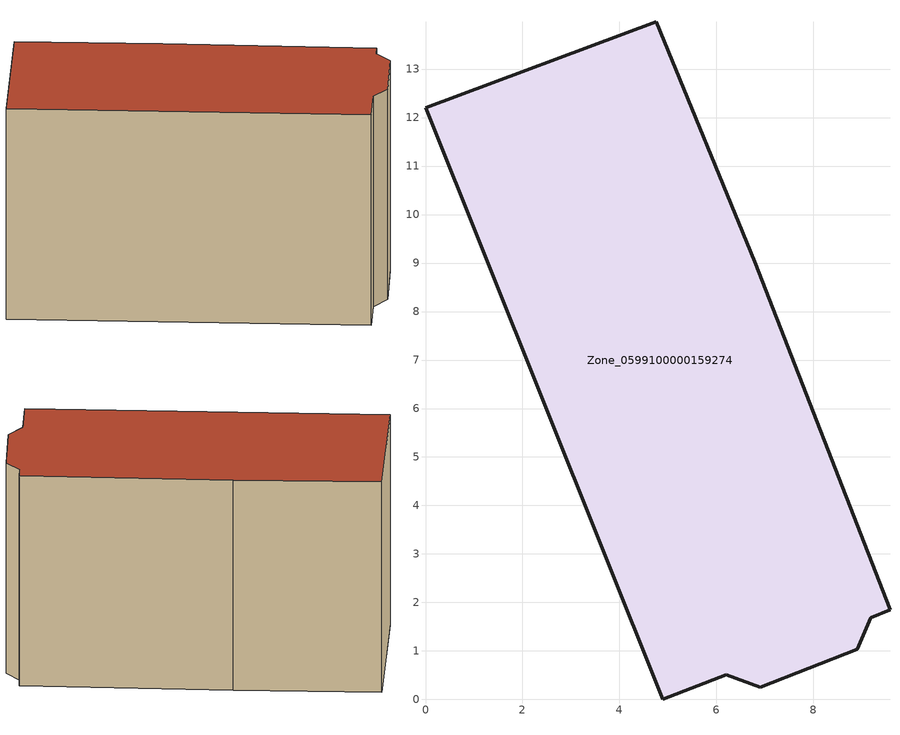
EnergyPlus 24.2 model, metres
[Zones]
Zone_0599100000159274
 floor ground (C_G): 4.89,0 0,12.21 4.76,13.98 6.79,9.03 9.58,1.85 9.18,1.69 8.91,1.04 6.91,0.25 6.2,0.51 z0
 wall outside (C_F): 0,12.21 4.89,0 6.2,0.51 6.91,0.25 8.91,1.04 9.18,1.69 9.58,1.85 6.79,9.03 4.76,13.98 0,12.21 z0:8.6
 roof outside (C_R): 9.58,1.85 6.79,9.03 4.76,13.98 0,12.21 4.89,0 6.2,0.51 6.91,0.25 8.91,1.04 9.18,1.69 z8.6
[BUILDING]
Pand.0599100000159274: North Axis=0; Terrain=City; Loads Convergence Tolerance Value=0.04; Temperature Convergence Tolerance Value=0.4; Solar Distribution=FullExterior; Maximum Number of Warmup Days=25; Minimum Number of Warmup Days=1
[Site:Location]
Rotterdam.The.Hague.AP_ZH_NLD Design_Conditions: Latitude=51.96; Longitude=4.45; Time Zone=1; Elevation=-4.5
[SITE:GROUNDTEMPERATURE:BUILDINGSURFACE]
18, 18, 18, 18, 18, 18, 18, 18, 18, 18, 18, 18
[MATERIAL] Thermal Absorptance=0.9; Solar Absorptance=0.7; Visible Absorptance=0.7
Name | Roughness | Thickness | Conductivity | Density | Specific Heat
G.TI.1946 | MediumSmooth | 0.15 | 1 | 540 | 1210
F.TI.1946 | Rough | 0.3 | 0.857143 | 1920 | 840
R.TI.1946 | MediumRough | 0.2 | 0.1 | 1500 | 1000
[CONSTRUCTION]
C_G: G.TI.1946
C_F: F.TI.1946
C_R: R.TI.1946
[ZONE]
Zone_0599100000159274: Type=1; Multiplier=1; Ceiling Height=Autocalculate; Volume=Autocalculate; Floor Area=autocalculate; Part of Total Floor Area=Yes
[ZONEINFILTRATION:DESIGNFLOWRATE]
Infil_Zone_0599100000159274: Zone or ZoneList or Space or SpaceList=Zone_0599100000159274; Schedule=AlwaysOn; Design Flow Rate Calculation Method=Flow/Area; Flow Rate per Floor Area=0.003; Constant Term Coefficient=1; Temperature Term Coefficient=0; Velocity Term Coefficient=0; Velocity Squared Term Coefficient=0
[HVACTEMPLATE:ZONE:IDEALLOADSAIRSYSTEM]
Zone_0599100000159274: Maximum Heating Supply Air Temperature=50; Minimum Cooling Supply Air Temperature=13; Maximum Heating Supply Air Humidity Ratio=0.0156; Minimum Cooling Supply Air Humidity Ratio=0.0077; Heating Limit=NoLimit; Cooling Limit=NoLimit; Dehumidification Control Type=ConstantSensibleHeatRatio; Cooling Sensible Heat Ratio=0.7; Dehumidification Setpoint=60; Humidification Control Type=None; Humidification Setpoint=30; Outdoor Air Method=None; Outdoor Air Flow Rate per Person=0.00944; Outdoor Air Flow Rate per Zone Floor Area=0; Outdoor Air Flow Rate per Zone=0; Demand Controlled Ventilation Type=None; Outdoor Air Economizer Type=NoEconomizer; Heat Recovery Type=None; Sensible Heat Recovery Effectiveness=0.7; Latent Heat Recovery Effectiveness=0.65
[ZONECONTROL:THERMOSTAT]
ThermostatControl_Zone_0599100000159274: Zone or ZoneList=Zone_0599100000159274; Control Type Schedule=DualSetpointControlType; Control 1=Thermostat_Zone_0599100000159274; Temperature Difference Between Cutout And Setpoint=0
[THERMOSTATSETPOINT:DUALSETPOINT]
Thermostat_Zone_0599100000159274: Heating Setpoint Temperature Schedule=HeatingSetpoint_Zone_0599100000159274; Cooling Setpoint Temperature Schedule=CoolingSetpoint_Zone_0599100000159274
[SCHEDULE:COMPACT]
HeatingSetpoint_Zone_0599100000159274: Through: 12/31, For: AllDays, Until: 24:00, 21
CoolingSetpoint_Zone_0599100000159274: Through: 12/31, For: AllDays, Until: 24:00, 24
DualSetpointControlType: Through: 12/31, For: AllDays, Until: 24:00, 4
AlwaysOn: Through: 12/31, For: AllDays, Until: 24:00, 1
